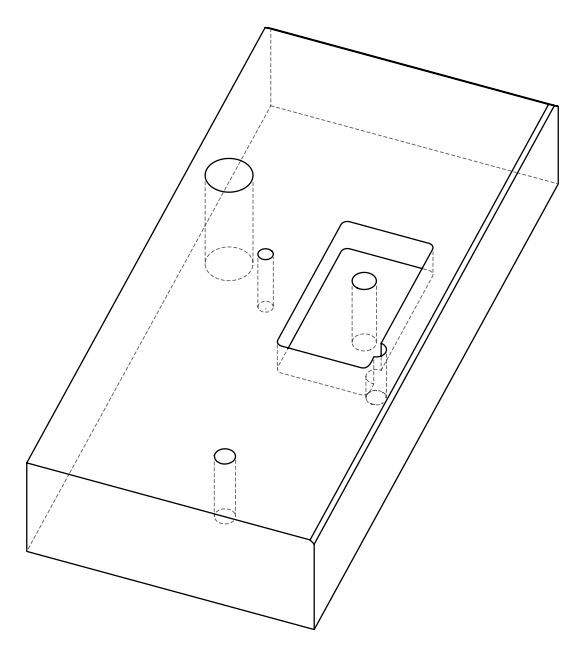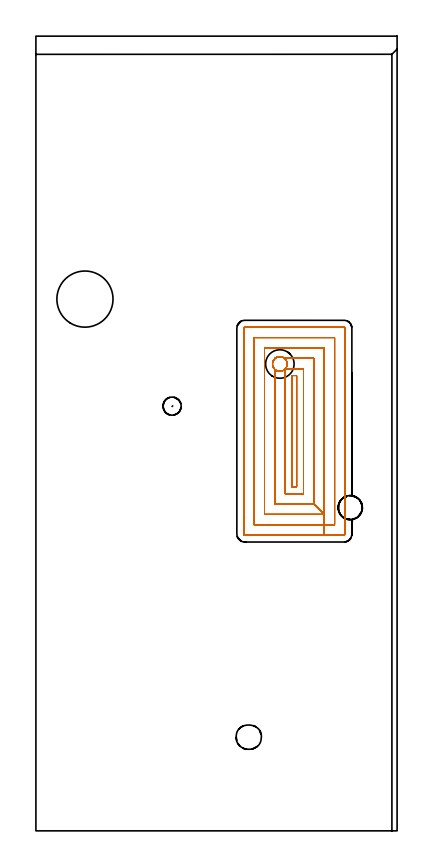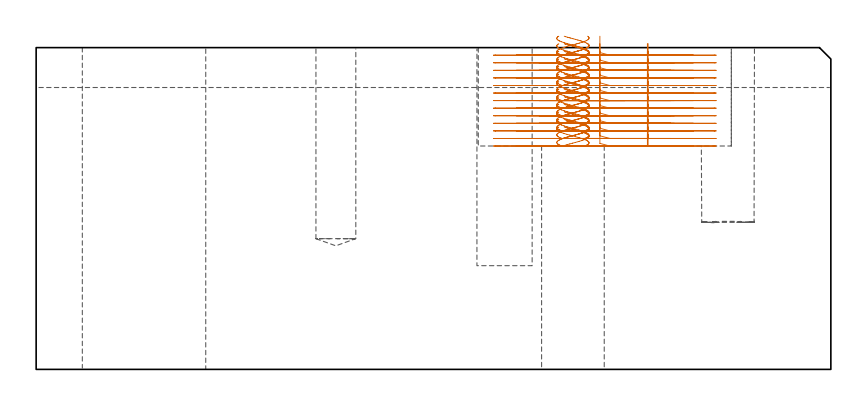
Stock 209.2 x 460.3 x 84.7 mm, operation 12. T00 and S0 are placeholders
(PLAN: 13 operations, 10 tool changes, 59.1 min)
(1 SPOT_DRILL | STEP1POCKET | NXT0321_9005460120000 | 0.03 min | 2 mm3)
(2 SPOT_DRILL_1 | STEP1POCKET_1 | NXT0321_9005460120000 | 0.03 min | 2 mm3)
(3 INDEXABLE_INSERT_DRILL_THROUGH_HOLE_FROM_SOLID | STEP1HOLE | NXT0302_004 | 0.26 min | 18067 mm3)
(4 INDEXABLE_INSERT_DRILL_THROUGH_HOLE_FROM_SOLID_1 | STEP1HOLE_1 | NXT0302_013 | 0.36 min | 29292 mm3)
(5 DRILL_TO_ENLARGE_THROUGH_HOLE | STEP1HOLE_1 | UGT0301_001 | 0.39 min | 40917 mm3)
(6 DRILL_BLIND_HOLE_INTO_CENTER | STEP1POCKET | NXT0301_076 | 0.22 min | 4384 mm3)
(7 DRILL_BLIND_HOLE_INTO_CENTER_1 | STEP1POCKET_1 | NXT0301_056 | 0.19 min | 2532 mm3)
(8 DRILL_TO_ENLARGE_BLIND_HOLE | STEP1POCKET_1 | UGT0301_374 | 0.19 min | 3546 mm3)
(9 BORE_BLIND_HOLE | STEP1POCKET_1 | UGT0332_064 | 0.19 min | 982 mm3)
(10 AREA_MILL | FG_CHAMFER_SURFACE | UGT0205_001 | 6.92 min | 11526 mm3)
(11 AREA_MILL_1 | FG_CHAMFER_SURFACE_1 | UGT0205_001 | 7.36 min | 2031 mm3)
(12 MILL_RECTANGULAR_POCKET | POCKET_RECTANGULAR_STRAIGHT | NXT0201_009 | Follow Part, ap 2, ae 75% | 42.19 min | 213229 mm3)
(13 MILL_BLIND_HOLE_FROM_SOLID_MATERIAL | STEP1POCKET_2 | UGT0201_130 | Spiral | 0.77 min | 9471 mm3)
(TOOL NXT0321_9005460120000 | NC Spot Drill, 142deg, 12mm, Carbide, Uncoated | D12 PA142 FL30 Z2)
(TOOL NXT0302_004 | Index. Insert Drill 16.5mm [880-D1650L20-05] | D16.5 PA176 FL83 Z2)
(TOOL NXT0302_013 | Index. Insert Drill 21mm [880-D2100L25-05] | D21 PA176 FL105 Z2)
(TOOL UGT0301_001 | Twist Drill 32.5 mm | D32.5 PA118 FL185 Z2)
(TOOL NXT0301_076 | Carbide Drill 10.5mm [860.1-1050-032A1-MM 2214] | D10.5 PA140 FL55 Z2)
(TOOL NXT0301_056 | Carbide Drill 8.5mm [860.1-0850-026A1-MM 2214] | D8.5 PA140 FL47 Z2)
(TOOL UGT0301_374 | Twist Drill Flat Bottom 13 mm | D13 PA180 FL101 Z2)
(TOOL UGT0332_064 | 14 mm Boring Bar Slip Fit | D14)
(TOOL UGT0205_001 | Chamfer Mill 20 x 3 x 45 deg. | D20 FL50 Z2)
(TOOL NXT0201_009 | ENDMILL 8mm [2P460-0800-NA 1630] | D8 FL26 Z6)
(TOOL UGT0201_130 | Carbide End Mill 12.0 | D12 FL15 Z4)
(OP 12 MILL_RECTANGULAR_POCKET)
G17 G21 G94 G90
T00 M6
G54
G17 G0 G90 X137.58 Y268.379 S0 M3
G43 Z94.7 H1
Z87.7
G94 G1 X137.394 Y268.729 Z87.594 F250.
X137.281 Y269. Z87.515
X137.102 Y269.732 Z87.313
X137.053 Y270.484 Z87.111
X137.136 Y271.234 Z86.909
X137.348 Y271.957 Z86.707
X137.682 Y272.632 Z86.505
X137.851 Y272.872 Z86.427
X138.306 Y273.404 Z86.239
X138.797 Y273.821 Z86.067
X138.839 Y273.857 Z86.052
X139.078 Y274.026 Z85.973
X139.746 Y274.356 Z85.774
X140.461 Y274.566 Z85.574
X141.202 Y274.65 Z85.374
X141.946 Y274.603 Z85.174
X142.232 Y274.54 Z85.096
X142.518 Y274.477 Z85.018
X142.728 Y274.41 Z84.959
X142.997 Y274.294 Z84.88
X143.602 Y273.969 Z84.696
X143.847 Y273.81 Z84.618
X144.437 Y273.274 Z84.404
X144.917 Y272.638 Z84.191
X145.27 Y271.924 Z83.977
X145.485 Y271.156 Z83.764
X145.553 Y270.362 Z83.55
X145.531 Y270.071 Z83.472
X145.457 Y269.523 Z83.324
X145.358 Y269.153 Z83.221
X145.158 Y268.632 Z83.071
X144.955 Y268.238 Z82.953
X144.531 Y267.646 Z82.758
X144.4 Y267.513 Z82.708
Y195.3 F500.
X155.
Y267.7
X144.57
G0 X145.159 Y268.634 Z87.7
G1 X145.358 Y269.153 Z87.551 F250.
X145.457 Y269.523 Z87.449
X145.531 Y270.071 Z87.3
X145.553 Y270.362 Z87.222
X145.485 Y271.156 Z87.009
X145.27 Y271.924 Z86.795
X144.917 Y272.638 Z86.581
X144.437 Y273.274 Z86.368
X143.847 Y273.81 Z86.154
X143.602 Y273.969 Z86.076
X142.997 Y274.294 Z85.892
X142.728 Y274.41 Z85.814
X142.518 Y274.477 Z85.755
X142.232 Y274.54 Z85.676
X141.946 Y274.603 Z85.598
X141.202 Y274.65 Z85.398
X140.461 Y274.566 Z85.198
X139.746 Y274.356 Z84.998
X139.078 Y274.026 Z84.799
X138.839 Y273.857 Z84.72
X138.797 Y273.821 Z84.705
X138.306 Y273.404 Z84.533
X137.851 Y272.872 Z84.345
X137.682 Y272.632 Z84.267
X137.348 Y271.957 Z84.065
X137.136 Y271.234 Z83.863
X137.053 Y270.484 Z83.661
X137.102 Y269.732 Z83.459
X137.281 Y269. Z83.257
X137.394 Y268.729 Z83.178
X137.715 Y268.125 Z82.995
X137.875 Y267.877 Z82.916
X138.185 Y267.507 Z82.786
X138.4 Y267.306 Z82.708
Y189.3 F500.
X161.
Y273.7
X143.971
G0 X139.012 Y266.832 Z87.7
G1 X139.373 Y266.611 Z87.586 F250.
X139.981 Y266.355 Z87.41
X140.313 Y266.27 Z87.318
X140.599 Y266.204 Z87.239
X141.275 Y266.148 Z87.058
X141.951 Y266.198 Z86.876
X142.61 Y266.355 Z86.694
X143.237 Y266.612 Z86.513
X143.489 Y266.763 Z86.434
X144.076 Y267.187 Z86.24
X144.531 Y267.646 Z86.067
X144.955 Y268.238 Z85.872
X145.158 Y268.632 Z85.753
X145.358 Y269.153 Z85.603
X145.457 Y269.523 Z85.501
X145.531 Y270.071 Z85.353
X145.553 Y270.362 Z85.274
X145.485 Y271.156 Z85.061
X145.27 Y271.924 Z84.847
X144.917 Y272.638 Z84.634
X144.437 Y273.274 Z84.42
X143.847 Y273.81 Z84.207
X143.602 Y273.969 Z84.128
X142.997 Y274.294 Z83.944
X142.728 Y274.41 Z83.866
X142.518 Y274.477 Z83.807
X142.232 Y274.54 Z83.728
X141.946 Y274.603 Z83.65
X141.202 Y274.65 Z83.45
X140.461 Y274.566 Z83.25
X139.746 Y274.356 Z83.051
X139.078 Y274.026 Z82.851
X138.839 Y273.857 Z82.772
X138.797 Y273.821 Z82.758
X138.655 Y273.7 Z82.708
X138.4
Y273.484
G0 X148.4 Y215.332 Z87.7
G1 Y199.3 Z83.404
X151. Z82.708
Y263.7 F500.
X148.4
Y199.3
X151.
G0 X161. Y189.3 Z85.708
G1 Z82.708 F250.
X167. Y183.3 F500.
Y279.7
X132.4
Y183.3
X167.
Y177.3
X173.
Y285.7
X126.4
Y177.3
X167.
Y171.3
X178.5
G3 X179. Y171.8 R0.5
G1 Y291.2
G3 X178.5 Y291.7 R0.5
G1 X120.9
G3 X120.4 Y291.2 R0.5
G1 Y171.8
G3 X120.9 Y171.3 R0.5
G1 X167.
X168.
G0 X137.58 Y268.379 Z85.708
G1 X137.394 Y268.729 Z85.601 F250.
X137.281 Y269. Z85.523
X137.102 Y269.732 Z85.321
X137.053 Y270.484 Z85.119
X137.136 Y271.234 Z84.917
X137.348 Y271.957 Z84.715
X137.682 Y272.632 Z84.513
X137.851 Y272.872 Z84.434
X138.306 Y273.404 Z84.247
X138.839 Y273.857 Z84.059
X139.078 Y274.026 Z83.981
X139.758 Y274.361 Z83.778
X140.485 Y274.571 Z83.575
X141.238 Y274.65 Z83.372
X141.994 Y274.596 Z83.169
X142.728 Y274.41 Z82.966
X142.997 Y274.294 Z82.888
X143.602 Y273.969 Z82.704
X143.847 Y273.81 Z82.625
X144.437 Y273.274 Z82.412
X144.917 Y272.638 Z82.198
X145.27 Y271.924 Z81.985
X145.485 Y271.156 Z81.771
X145.553 Y270.362 Z81.558
X145.531 Y270.071 Z81.479
X145.457 Y269.523 Z81.331
X145.358 Y269.153 Z81.229
X145.158 Y268.632 Z81.079
X144.955 Y268.238 Z80.961
X144.531 Y267.646 Z80.765
X144.4 Y267.513 Z80.715
Y195.3 F500.
X155.
Y267.7
X144.57
G0 X145.159 Y268.634 Z85.708
G1 X145.358 Y269.153 Z85.559 F250.
X145.457 Y269.523 Z85.456
X145.531 Y270.071 Z85.308
X145.553 Y270.362 Z85.23
X145.485 Y271.156 Z85.016
X145.27 Y271.924 Z84.803
X144.917 Y272.638 Z84.589
X144.437 Y273.274 Z84.375
X143.847 Y273.81 Z84.162
X143.602 Y273.969 Z84.084
X142.997 Y274.294 Z83.9
X142.728 Y274.41 Z83.821
X141.994 Y274.596 Z83.618
X141.238 Y274.65 Z83.415
X140.485 Y274.571 Z83.212
X139.758 Y274.361 Z83.009
X139.078 Y274.026 Z82.806
X138.839 Y273.857 Z82.728
X138.306 Y273.404 Z82.54
X137.851 Y272.872 Z82.353
X137.682 Y272.632 Z82.274
X137.348 Y271.957 Z82.072
X137.136 Y271.234 Z81.871
X137.053 Y270.484 Z81.669
X137.102 Y269.732 Z81.467
X137.281 Y269. Z81.265
X137.394 Y268.729 Z81.186
X137.715 Y268.125 Z81.003
X137.875 Y267.877 Z80.924
X138.185 Y267.507 Z80.794
X138.4 Y267.306 Z80.715
Y189.3 F500.
X161.
Y273.7
X143.971
G0 X139.011 Y266.832 Z85.708
G1 X139.373 Y266.611 Z85.594 F250.
X139.981 Y266.355 Z85.417
X140.266 Y266.282 Z85.338
X140.551 Y266.212 Z85.26
X141.238 Y266.148 Z85.075
X141.927 Y266.195 Z84.89
X142.599 Y266.351 Z84.705
X143.237 Y266.612 Z84.52
X143.489 Y266.763 Z84.442
X144.076 Y267.187 Z84.247
X144.531 Y267.646 Z84.074
X144.955 Y268.238 Z83.879
X145.158 Y268.632 Z83.76
X145.358 Y269.153 Z83.611
X145.457 Y269.523 Z83.508
X145.531 Y270.071 Z83.36
X145.553 Y270.362 Z83.282
X145.485 Y271.156 Z83.068
X145.27 Y271.924 Z82.855
X144.917 Y272.638 Z82.641
X144.437 Y273.274 Z82.428
X143.847 Y273.81 Z82.214
X143.602 Y273.969 Z82.136
X142.997 Y274.294 Z81.952
X142.728 Y274.41 Z81.873
X141.994 Y274.596 Z81.67
X141.238 Y274.65 Z81.467
X140.485 Y274.571 Z81.265
X139.758 Y274.361 Z81.062
X139.078 Y274.026 Z80.859
X138.839 Y273.857 Z80.78
X138.655 Y273.7 Z80.715
X138.4
Y273.484
G0 X148.4 Y215.332 Z85.708
G1 Y199.3 Z81.412
X151. Z80.715
Y263.7 F500.
X148.4
Y199.3
X151.
G0 X161. Y189.3 Z83.715
G1 Z80.715 F250.
X167. Y183.3 F500.
Y279.7
X132.4
Y183.3
X167.
Y177.3
X173.
Y285.7
X126.4
Y177.3
X167.
Y171.3
X178.5
G3 X179. Y171.8 R0.5
G1 Y291.2
G3 X178.5 Y291.7 R0.5
G1 X120.9
G3 X120.4 Y291.2 R0.5
G1 Y171.8
G3 X120.9 Y171.3 R0.5
G1 X167.
X168.
G0 X137.58 Y268.379 Z83.715
G1 X137.394 Y268.729 Z83.609 F250.
X137.281 Y269. Z83.53
X137.102 Y269.732 Z83.328
X137.053 Y270.484 Z83.126
X137.136 Y271.234 Z82.924
X137.348 Y271.957 Z82.723
X137.682 Y272.632 Z82.521
X137.851 Y272.872 Z82.442
X138.306 Y273.404 Z82.255
X138.839 Y273.857 Z82.067
X139.078 Y274.026 Z81.989
X139.758 Y274.361 Z81.786
X140.485 Y274.571 Z81.583
X141.238 Y274.65 Z81.38
X141.994 Y274.596 Z81.177
X142.728 Y274.41 Z80.974
X142.997 Y274.294 Z80.895
X143.602 Y273.969 Z80.711
X143.847 Y273.81 Z80.633
X144.437 Y273.274 Z80.42
X144.917 Y272.638 Z80.206
X145.27 Y271.924 Z79.992
X145.485 Y271.156 Z79.779
X145.553 Y270.362 Z79.565
X145.531 Y270.071 Z79.487
X145.457 Y269.523 Z79.339
X145.358 Y269.153 Z79.236
X145.158 Y268.632 Z79.087
X144.955 Y268.238 Z78.968
X144.531 Y267.646 Z78.773
X144.4 Y267.513 Z78.723
Y195.3 F500.
X155.
Y267.7
X144.57
G0 X145.159 Y268.634 Z83.715
G1 X145.358 Y269.153 Z83.566 F250.
X145.457 Y269.523 Z83.464
X145.531 Y270.071 Z83.316
X145.553 Y270.362 Z83.237
X145.485 Y271.156 Z83.024
X145.27 Y271.924 Z82.81
X144.917 Y272.638 Z82.597
X144.437 Y273.274 Z82.383
X143.847 Y273.81 Z82.17
X143.602 Y273.969 Z82.091
X142.997 Y274.294 Z81.907
X142.728 Y274.41 Z81.829
X141.994 Y274.596 Z81.626
X141.238 Y274.65 Z81.423
X140.485 Y274.571 Z81.22
X139.758 Y274.361 Z81.017
X139.078 Y274.026 Z80.814
X138.839 Y273.857 Z80.736
X138.306 Y273.404 Z80.548
X137.851 Y272.872 Z80.361
X137.682 Y272.632 Z80.282
X137.348 Y271.957 Z80.08
X137.136 Y271.234 Z79.878
X137.053 Y270.484 Z79.676
X137.102 Y269.732 Z79.474
X137.281 Y269. Z79.272
X137.394 Y268.729 Z79.194
X137.715 Y268.125 Z79.01
X137.875 Y267.877 Z78.931
X138.185 Y267.507 Z78.802
X138.4 Y267.306 Z78.723
Y189.3 F500.
X161.
Y273.7
X143.971
G0 X139.011 Y266.832 Z83.715
G1 X139.373 Y266.611 Z83.601 F250.
X139.981 Y266.355 Z83.425
X140.266 Y266.282 Z83.346
X140.551 Y266.212 Z83.267
X141.238 Y266.148 Z83.082
X141.927 Y266.195 Z82.898
X142.599 Y266.351 Z82.713
X143.237 Y266.612 Z82.528
X143.489 Y266.763 Z82.449
X144.076 Y267.187 Z82.255
X144.531 Y267.646 Z82.082
X144.955 Y268.238 Z81.887
X145.158 Y268.632 Z81.768
X145.358 Y269.153 Z81.619
X145.457 Y269.523 Z81.516
X145.531 Y270.071 Z81.368
X145.553 Y270.362 Z81.29
X145.485 Y271.156 Z81.076
X145.27 Y271.924 Z80.862
X144.917 Y272.638 Z80.649
X144.437 Y273.274 Z80.435
X143.847 Y273.81 Z80.222
X143.602 Y273.969 Z80.144
X142.997 Y274.294 Z79.959
X142.728 Y274.41 Z79.881
X141.994 Y274.596 Z79.678
X141.238 Y274.65 Z79.475
X140.485 Y274.571 Z79.272
X139.758 Y274.361 Z79.069
X139.078 Y274.026 Z78.866
X138.839 Y273.857 Z78.788
X138.655 Y273.7 Z78.723
X138.4
Y273.484
G0 X148.4 Y215.332 Z83.715
G1 Y199.3 Z79.42
X151. Z78.723
Y263.7 F500.
X148.4
Y199.3
X151.
G0 X161. Y189.3 Z81.723
G1 Z78.723 F250.
X167. Y183.3 F500.
Y279.7
X132.4
Y183.3
X167.
Y177.3
X173.
Y285.7
X126.4
Y177.3
X167.
Y171.3
X178.5
G3 X179. Y171.8 R0.5
G1 Y291.2
G3 X178.5 Y291.7 R0.5
G1 X120.9
G3 X120.4 Y291.2 R0.5
G1 Y171.8
G3 X120.9 Y171.3 R0.5
G1 X167.
X168.
G0 X137.58 Y268.379 Z81.723
G1 X137.394 Y268.729 Z81.617 F250.
X137.281 Y269. Z81.538
X137.102 Y269.732 Z81.336
X137.053 Y270.484 Z81.134
X137.136 Y271.234 Z80.932
X137.348 Y271.957 Z80.73
X137.682 Y272.632 Z80.528
X137.851 Y272.872 Z80.45
X138.306 Y273.404 Z80.262
X138.839 Y273.857 Z80.075
X139.078 Y274.026 Z79.996
X139.758 Y274.361 Z79.793
X140.485 Y274.571 Z79.59
X141.238 Y274.65 Z79.387
X141.994 Y274.596 Z79.185
X142.728 Y274.41 Z78.982
X142.997 Y274.294 Z78.903
X143.602 Y273.969 Z78.719
X143.847 Y273.81 Z78.641
X144.437 Y273.274 Z78.427
X144.917 Y272.638 Z78.214
X145.27 Y271.924 Z78.
X145.485 Y271.156 Z77.787
X145.553 Y270.362 Z77.573
X145.531 Y270.071 Z77.495
X145.457 Y269.523 Z77.347
X145.358 Y269.153 Z77.244
X145.158 Y268.632 Z77.095
X144.955 Y268.238 Z76.976
X144.531 Y267.646 Z76.781
X144.4 Y267.513 Z76.731
Y195.3 F500.
X155.
Y267.7
X144.57
G0 X145.159 Y268.634 Z81.723
G1 X145.358 Y269.153 Z81.574 F250.
X145.457 Y269.523 Z81.471
X145.531 Y270.071 Z81.323
X145.553 Y270.362 Z81.245
X145.485 Y271.156 Z81.031
X145.27 Y271.924 Z80.818
X144.917 Y272.638 Z80.604
X144.437 Y273.274 Z80.391
X143.847 Y273.81 Z80.177
X143.602 Y273.969 Z80.099
X142.997 Y274.294 Z79.915
X142.728 Y274.41 Z79.836
X141.994 Y274.596 Z79.634
X141.238 Y274.65 Z79.431
X140.485 Y274.571 Z79.228
X139.758 Y274.361 Z79.025
X139.078 Y274.026 Z78.822
X138.839 Y273.857 Z78.743
X138.306 Y273.404 Z78.556
X137.851 Y272.872 Z78.368
X137.682 Y272.632 Z78.29
X137.348 Y271.957 Z78.088
X137.136 Y271.234 Z77.886
X137.053 Y270.484 Z77.684
X137.102 Y269.732 Z77.482
X137.281 Y269. Z77.28
X137.394 Y268.729 Z77.201
X137.715 Y268.125 Z77.018
X137.875 Y267.877 Z76.939
X138.185 Y267.507 Z76.81
X138.4 Y267.306 Z76.731
Y189.3 F500.
X161.
Y273.7
X143.971
G0 X139.011 Y266.832 Z81.723
G1 X139.373 Y266.611 Z81.609 F250.
X139.981 Y266.355 Z81.433
X140.266 Y266.282 Z81.354
X140.551 Y266.212 Z81.275
X141.238 Y266.148 Z81.09
X141.927 Y266.195 Z80.905
X142.599 Y266.351 Z80.72
X143.237 Y266.612 Z80.535
X143.489 Y266.763 Z80.457
X144.076 Y267.187 Z80.263
X144.531 Y267.646 Z80.09
X144.955 Y268.238 Z79.894
X145.158 Y268.632 Z79.776
X145.358 Y269.153 Z79.626
X145.457 Y269.523 Z79.524
X145.531 Y270.071 Z79.375
X145.553 Y270.362 Z79.297
X145.485 Y271.156 Z79.084
X145.27 Y271.924 Z78.87
X144.917 Y272.638 Z78.657
X144.437 Y273.274 Z78.443
X143.847 Y273.81 Z78.23
X143.602 Y273.969 Z78.151
X142.997 Y274.294 Z77.967
X142.728 Y274.41 Z77.889
X141.994 Y274.596 Z77.686
X141.238 Y274.65 Z77.483
X140.485 Y274.571 Z77.28
X139.758 Y274.361 Z77.077
X139.078 Y274.026 Z76.874
X138.839 Y273.857 Z76.796
X138.655 Y273.7 Z76.731
X138.4
Y273.484
G0 X148.4 Y215.332 Z81.723
G1 Y199.3 Z77.427
X151. Z76.731
Y263.7 F500.
X148.4
Y199.3
X151.
G0 X161. Y189.3 Z79.731
G1 Z76.731 F250.
X167. Y183.3 F500.
Y279.7
X132.4
Y183.3
X167.
Y177.3
X173.
Y285.7
X126.4
Y177.3
X167.
Y171.3
X178.5
G3 X179. Y171.8 R0.5
G1 Y291.2
G3 X178.5 Y291.7 R0.5
G1 X120.9
G3 X120.4 Y291.2 R0.5
G1 Y171.8
G3 X120.9 Y171.3 R0.5
G1 X167.
X168.
G0 X137.58 Y268.379 Z79.731
G1 X137.394 Y268.729 Z79.625 F250.
X137.318 Y268.911 Z79.572
X137.259 Y269.099 Z79.519
X137.171 Y269.38 Z79.44
X137.066 Y270.046 Z79.259
X137.065 Y270.721 Z79.079
X137.17 Y271.387 Z78.898
X137.377 Y272.029 Z78.717
X137.682 Y272.631 Z78.536
X137.851 Y272.871 Z78.458
X138.309 Y273.406 Z78.269
X138.839 Y273.857 Z78.082
X139.078 Y274.026 Z78.004
X139.758 Y274.361 Z77.801
X140.485 Y274.571 Z77.598
X141.238 Y274.65 Z77.395
X141.994 Y274.596 Z77.192
X142.728 Y274.41 Z76.989
X142.997 Y274.294 Z76.911
X143.602 Y273.969 Z76.727
X143.847 Y273.81 Z76.648
X144.437 Y273.274 Z76.435
X144.917 Y272.638 Z76.221
X145.27 Y271.924 Z76.008
X145.485 Y271.156 Z75.794
X145.553 Y270.362 Z75.581
X145.531 Y270.071 Z75.503
X145.457 Y269.523 Z75.354
X145.358 Y269.153 Z75.252
X145.158 Y268.632 Z75.102
X144.955 Y268.238 Z74.984
X144.531 Y267.646 Z74.788
X144.4 Y267.513 Z74.738
Y195.3 F500.
X155.
Y267.7
X144.57
G0 X145.159 Y268.634 Z79.731
G1 X145.358 Y269.153 Z79.582 F250.
X145.457 Y269.523 Z79.479
X145.531 Y270.071 Z79.331
X145.553 Y270.362 Z79.253
X145.485 Y271.156 Z79.039
X145.27 Y271.924 Z78.826
X144.917 Y272.638 Z78.612
X144.437 Y273.274 Z78.399
X143.847 Y273.81 Z78.185
X143.602 Y273.969 Z78.107
X142.997 Y274.294 Z77.923
X142.728 Y274.41 Z77.844
X141.994 Y274.596 Z77.641
X141.238 Y274.65 Z77.438
X140.485 Y274.571 Z77.236
X139.758 Y274.361 Z77.033
X139.078 Y274.026 Z76.83
X138.839 Y273.857 Z76.751
X138.309 Y273.406 Z76.565
X137.851 Y272.871 Z76.376
X137.682 Y272.631 Z76.297
X137.377 Y272.029 Z76.117
X137.17 Y271.387 Z75.936
X137.065 Y270.721 Z75.755
X137.066 Y270.046 Z75.574
X137.171 Y269.38 Z75.393
X137.259 Y269.099 Z75.315
X137.318 Y268.911 Z75.262
X137.394 Y268.729 Z75.209
X137.715 Y268.125 Z75.026
X137.875 Y267.877 Z74.947
X138.185 Y267.507 Z74.817
X138.4 Y267.306 Z74.738
Y189.3 F500.
X161.
Y273.7
X143.971
G0 X139.009 Y266.832 Z79.731
G1 X139.479 Y266.558 Z79.585 F250.
X139.753 Y266.45 Z79.506
X140.002 Y266.35 Z79.434
X140.262 Y266.283 Z79.362
X140.547 Y266.213 Z79.284
X141.312 Y266.148 Z79.078
X142.077 Y266.22 Z78.872
X142.816 Y266.427 Z78.666
X143.083 Y266.549 Z78.588
X143.292 Y266.645 Z78.526
X143.489 Y266.763 Z78.465
X144.076 Y267.187 Z78.271
X144.531 Y267.646 Z78.097
X144.955 Y268.238 Z77.902
X145.158 Y268.632 Z77.783
X145.358 Y269.153 Z77.634
X145.457 Y269.523 Z77.531
X145.531 Y270.071 Z77.383
X145.553 Y270.362 Z77.305
X145.485 Y271.156 Z77.091
X145.27 Y271.924 Z76.878
X144.917 Y272.638 Z76.664
X144.437 Y273.274 Z76.451
X143.847 Y273.81 Z76.237
X143.602 Y273.969 Z76.159
X142.997 Y274.294 Z75.975
X142.728 Y274.41 Z75.896
X141.994 Y274.596 Z75.693
X141.238 Y274.65 Z75.491
X140.485 Y274.571 Z75.288
X139.758 Y274.361 Z75.085
X139.078 Y274.026 Z74.882
X138.839 Y273.857 Z74.803
X138.655 Y273.7 Z74.738
X138.4
Y273.484
G0 X148.4 Y215.332 Z79.731
G1 Y199.3 Z75.435
X151. Z74.738
Y263.7 F500.
X148.4
Y199.3
X151.
G0 X161. Y189.3 Z77.738
G1 Z74.738 F250.
X167. Y183.3 F500.
Y279.7
X132.4
Y183.3
X167.
Y177.3
X173.
Y285.7
X126.4
Y177.3
X167.
Y171.3
X178.5
G3 X179. Y171.8 R0.5
G1 Y291.2
G3 X178.5 Y291.7 R0.5
G1 X120.9
G3 X120.4 Y291.2 R0.5
G1 Y171.8
G3 X120.9 Y171.3 R0.5
G1 X167.
X168.
G0 X137.579 Y268.38 Z77.738
G1 X137.394 Y268.729 Z77.632 F250.
X137.32 Y268.907 Z77.581
X137.262 Y269.09 Z77.529
X137.173 Y269.37 Z77.451
X137.066 Y270.039 Z77.269
X137.065 Y270.716 Z77.088
X137.169 Y271.385 Z76.906
X137.377 Y272.029 Z76.725
X137.683 Y272.633 Z76.544
X137.852 Y272.873 Z76.465
X138.308 Y273.406 Z76.277
X138.842 Y273.859 Z76.09
X139.081 Y274.027 Z76.011
X139.721 Y274.346 Z75.819
X140.406 Y274.555 Z75.628
X141.115 Y274.647 Z75.436
X141.83 Y274.619 Z75.244
X142.118 Y274.564 Z75.166
X142.405 Y274.509 Z75.087
X142.728 Y274.41 Z74.997
X142.997 Y274.294 Z74.919
X143.602 Y273.969 Z74.734
X143.847 Y273.81 Z74.656
X144.437 Y273.274 Z74.443
X144.917 Y272.638 Z74.229
X145.27 Y271.924 Z74.016
X145.485 Y271.156 Z73.802
X145.553 Y270.362 Z73.589
X145.531 Y270.071 Z73.51
X145.457 Y269.523 Z73.362
X145.358 Y269.153 Z73.259
X145.159 Y268.634 Z73.111
X144.952 Y268.234 Z72.99
X144.531 Y267.646 Z72.796
X144.4 Y267.513 Z72.746
Y195.3 F500.
X155.
Y267.7
X144.57
G0 X145.159 Y268.635 Z77.738
G1 X145.358 Y269.153 Z77.59 F250.
X145.457 Y269.523 Z77.487
X145.531 Y270.071 Z77.339
X145.553 Y270.362 Z77.261
X145.485 Y271.156 Z77.047
X145.27 Y271.924 Z76.834
X144.917 Y272.638 Z76.62
X144.437 Y273.274 Z76.407
X143.847 Y273.81 Z76.193
X143.602 Y273.969 Z76.115
X142.997 Y274.294 Z75.931
X142.728 Y274.41 Z75.852
X142.405 Y274.509 Z75.762
X142.118 Y274.564 Z75.683
X141.83 Y274.619 Z75.605
X141.115 Y274.647 Z75.413
X140.406 Y274.555 Z75.222
X139.721 Y274.346 Z75.03
X139.081 Y274.027 Z74.838
X138.842 Y273.859 Z74.76
X138.308 Y273.406 Z74.572
X137.852 Y272.873 Z74.384
X137.683 Y272.633 Z74.306
X137.377 Y272.029 Z74.124
X137.169 Y271.385 Z73.943
X137.065 Y270.716 Z73.761
X137.066 Y270.039 Z73.58
X137.173 Y269.37 Z73.399
X137.262 Y269.09 Z73.32
X137.32 Y268.907 Z73.268
X137.394 Y268.729 Z73.217
X137.715 Y268.125 Z73.033
X137.875 Y267.877 Z72.954
X138.185 Y267.507 Z72.825
X138.4 Y267.306 Z72.746
Y189.3 F500.
X161.
Y273.7
X143.971
G0 X139.01 Y266.831 Z77.738
G1 X139.479 Y266.558 Z77.593 F250.
X139.752 Y266.45 Z77.514
X140.002 Y266.35 Z77.442
X140.262 Y266.283 Z77.37
X140.547 Y266.213 Z77.291
X141.312 Y266.148 Z77.086
X142.076 Y266.22 Z76.88
X142.815 Y266.426 Z76.675
X143.081 Y266.548 Z76.596
X143.289 Y266.644 Z76.535
X143.485 Y266.76 Z76.474
X144.077 Y267.188 Z76.278
X144.531 Y267.646 Z76.105
X144.952 Y268.234 Z75.911
X145.159 Y268.634 Z75.791
X145.358 Y269.153 Z75.642
X145.457 Y269.523 Z75.539
X145.531 Y270.071 Z75.391
X145.553 Y270.362 Z75.313
X145.485 Y271.156 Z75.099
X145.27 Y271.924 Z74.886
X144.917 Y272.638 Z74.672
X144.437 Y273.274 Z74.459
X143.847 Y273.81 Z74.245
X143.602 Y273.969 Z74.167
X142.997 Y274.294 Z73.983
X142.728 Y274.41 Z73.904
X142.405 Y274.509 Z73.814
X142.118 Y274.564 Z73.735
X141.83 Y274.619 Z73.657
X141.115 Y274.647 Z73.465
X140.406 Y274.555 Z73.274
X139.721 Y274.346 Z73.082
X139.081 Y274.027 Z72.89
X138.842 Y273.859 Z72.812
X138.655 Y273.7 Z72.746
X138.4
Y273.484
G0 X148.4 Y215.332 Z77.738
G1 Y199.3 Z73.443
X151. Z72.746
Y263.7 F500.
X148.4
Y199.3
X151.
G0 X161. Y189.3 Z75.746
G1 Z72.746 F250.
X167. Y183.3 F500.
Y279.7
X132.4
Y183.3
X167.
Y177.3
X173.
Y285.7
X126.4
Y177.3
X167.
Y171.3
X178.5
G3 X179. Y171.8 R0.5
G1 Y291.2
G3 X178.5 Y291.7 R0.5
G1 X120.9
G3 X120.4 Y291.2 R0.5
G1 Y171.8
G3 X120.9 Y171.3 R0.5
G1 X167.
X168.
G0 X137.579 Y268.38 Z75.746
G1 X137.394 Y268.729 Z75.64 F250.
X137.319 Y268.907 Z75.588
X137.261 Y269.092 Z75.537
X137.173 Y269.372 Z75.458
X137.066 Y270.04 Z75.277
X137.065 Y270.717 Z75.095
X137.169 Y271.386 Z74.914
X137.377 Y272.03 Z74.732
X137.684 Y272.634 Z74.551
X137.853 Y272.874 Z74.472
X138.305 Y273.403 Z74.286
X138.842 Y273.859 Z74.097
X139.081 Y274.027 Z74.019
X139.721 Y274.346 Z73.827
X140.406 Y274.555 Z73.635
X141.115 Y274.647 Z73.444
X141.83 Y274.619 Z73.252
X142.118 Y274.564 Z73.174
X142.405 Y274.509 Z73.095
X142.728 Y274.41 Z73.005
X142.997 Y274.294 Z72.926
X143.602 Y273.969 Z72.742
X143.847 Y273.81 Z72.664
X144.437 Y273.274 Z72.45
X144.917 Y272.638 Z72.237
X145.27 Y271.924 Z72.023
X145.485 Y271.156 Z71.81
X145.553 Y270.362 Z71.596
X145.531 Y270.071 Z71.518
X145.457 Y269.523 Z71.37
X145.358 Y269.153 Z71.267
X145.159 Y268.634 Z71.118
X144.952 Y268.234 Z70.998
X144.531 Y267.646 Z70.804
X144.4 Y267.513 Z70.754
Y195.3 F500.
X155.
Y267.7
X144.57
G0 X145.159 Y268.635 Z75.746
G1 X145.358 Y269.153 Z75.597 F250.
X145.457 Y269.523 Z75.495
X145.531 Y270.071 Z75.347
X145.553 Y270.362 Z75.268
X145.485 Y271.156 Z75.055
X145.27 Y271.924 Z74.841
X144.917 Y272.638 Z74.628
X144.437 Y273.274 Z74.414
X143.847 Y273.81 Z74.201
X143.602 Y273.969 Z74.123
X142.997 Y274.294 Z73.938
X142.728 Y274.41 Z73.86
X142.405 Y274.509 Z73.77
X142.118 Y274.564 Z73.691
X141.83 Y274.619 Z73.613
X141.115 Y274.647 Z73.421
X140.406 Y274.555 Z73.229
X139.721 Y274.346 Z73.038
X139.081 Y274.027 Z72.846
X138.842 Y273.859 Z72.767
X138.305 Y273.403 Z72.579
X137.853 Y272.874 Z72.392
X137.684 Y272.634 Z72.314
X137.377 Y272.03 Z72.132
X137.169 Y271.386 Z71.951
X137.065 Y270.717 Z71.769
X137.066 Y270.04 Z71.588
X137.173 Y269.372 Z71.407
X137.261 Y269.092 Z71.328
X137.319 Y268.907 Z71.276
X137.394 Y268.729 Z71.224
X137.715 Y268.125 Z71.041
X137.875 Y267.877 Z70.962
X138.185 Y267.507 Z70.833
X138.4 Y267.306 Z70.754
Y189.3 F500.
X161.
Y273.7
X143.971
G0 X139.011 Y266.833 Z75.746
G1 X139.373 Y266.611 Z75.632 F250.
X139.981 Y266.355 Z75.456
X140.266 Y266.282 Z75.377
X140.551 Y266.212 Z75.298
X141.314 Y266.148 Z75.093
X142.077 Y266.22 Z74.888
X142.815 Y266.426 Z74.682
X143.081 Y266.548 Z74.604
X143.289 Y266.644 Z74.543
X143.485 Y266.76 Z74.481
X144.077 Y267.188 Z74.286
X144.531 Y267.646 Z74.113
X144.952 Y268.234 Z73.919
X145.159 Y268.634 Z73.798
X145.358 Y269.153 Z73.649
X145.457 Y269.523 Z73.547
X145.531 Y270.071 Z73.399
X145.553 Y270.362 Z73.32
X145.485 Y271.156 Z73.107
X145.27 Y271.924 Z72.893
X144.917 Y272.638 Z72.68
X144.437 Y273.274 Z72.466
X143.847 Y273.81 Z72.253
X143.602 Y273.969 Z72.175
X142.997 Y274.294 Z71.99
X142.728 Y274.41 Z71.912
X142.405 Y274.509 Z71.822
X142.118 Y274.564 Z71.743
X141.83 Y274.619 Z71.665
X141.115 Y274.647 Z71.473
X140.406 Y274.555 Z71.281
X139.721 Y274.346 Z71.09
X139.081 Y274.027 Z70.898
X138.842 Y273.859 Z70.819
X138.655 Y273.7 Z70.754
X138.4
Y273.484
G0 X148.4 Y215.332 Z75.746
G1 Y199.3 Z71.45
X151. Z70.754
Y263.7 F500.
X148.4
Y199.3
X151.
G0 X161. Y189.3 Z73.754
G1 Z70.754 F250.
X167. Y183.3 F500.
Y279.7
X132.4
Y183.3
X167.
Y177.3
X173.
Y285.7
X126.4
Y177.3
X167.
Y171.3
X178.5
G3 X179. Y171.8 R0.5
G1 Y291.2
G3 X178.5 Y291.7 R0.5
G1 X120.9
G3 X120.4 Y291.2 R0.5
G1 Y171.8
G3 X120.9 Y171.3 R0.5
G1 X167.
X168.
G0 X137.58 Y268.379 Z73.754
G1 X137.394 Y268.729 Z73.648 F250.
X137.281 Y269. Z73.569
X137.102 Y269.732 Z73.367
X137.053 Y270.484 Z73.165
X137.136 Y271.234 Z72.963
X137.348 Y271.957 Z72.761
X137.682 Y272.632 Z72.559
X137.851 Y272.872 Z72.48
X138.306 Y273.404 Z72.293
X138.839 Y273.857 Z72.106
X139.078 Y274.026 Z72.027
X139.758 Y274.361 Z71.824
X140.485 Y274.571 Z71.621
X141.238 Y274.65 Z71.418
X141.994 Y274.596 Z71.215
X142.728 Y274.41 Z71.012
X142.997 Y274.294 Z70.934
X143.602 Y273.969 Z70.75
X143.847 Y273.81 Z70.672
X144.437 Y273.274 Z70.458
X144.917 Y272.638 Z70.244
X145.27 Y271.924 Z70.031
X145.485 Y271.156 Z69.817
X145.553 Y270.362 Z69.604
X145.531 Y270.071 Z69.526
X145.457 Y269.523 Z69.377
X145.358 Y269.153 Z69.275
X145.158 Y268.632 Z69.125
X144.955 Y268.238 Z69.007
X144.531 Y267.646 Z68.811
X144.4 Y267.513 Z68.762
Y195.3 F500.
X155.
Y267.7
X144.57
G0 X145.159 Y268.634 Z73.754
G1 X145.358 Y269.153 Z73.605 F250.
X145.457 Y269.523 Z73.502
X145.531 Y270.071 Z73.354
X145.553 Y270.362 Z73.276
X145.485 Y271.156 Z73.062
X145.27 Y271.924 Z72.849
X144.917 Y272.638 Z72.635
X144.437 Y273.274 Z72.422
X143.847 Y273.81 Z72.208
X143.602 Y273.969 Z72.13
X142.997 Y274.294 Z71.946
X142.728 Y274.41 Z71.867
X141.994 Y274.596 Z71.664
X141.238 Y274.65 Z71.461
X140.485 Y274.571 Z71.258
X139.758 Y274.361 Z71.056
X139.078 Y274.026 Z70.853
X138.839 Y273.857 Z70.774
X138.306 Y273.404 Z70.587
X137.851 Y272.872 Z70.399
X137.682 Y272.632 Z70.321
X137.348 Y271.957 Z70.119
X137.136 Y271.234 Z69.917
X137.053 Y270.484 Z69.715
X137.102 Y269.732 Z69.513
X137.281 Y269. Z69.311
X137.394 Y268.729 Z69.232
X137.715 Y268.125 Z69.049
X137.875 Y267.877 Z68.97
X138.185 Y267.507 Z68.84
X138.4 Y267.306 Z68.762
Y189.3 F500.
X161.
Y273.7
X143.971
G0 X139.011 Y266.832 Z73.754
G1 X139.373 Y266.611 Z73.64 F250.
X139.981 Y266.355 Z73.463
X140.266 Y266.282 Z73.384
X140.551 Y266.212 Z73.306
X141.238 Y266.148 Z73.121
X141.927 Y266.195 Z72.936
X142.599 Y266.351 Z72.751
X143.237 Y266.612 Z72.566
X143.489 Y266.763 Z72.488
X144.076 Y267.187 Z72.294
X144.531 Y267.646 Z72.12
X144.955 Y268.238 Z71.925
X145.158 Y268.632 Z71.807
X145.358 Y269.153 Z71.657
X145.457 Y269.523 Z71.554
X145.531 Y270.071 Z71.406
X145.553 Y270.362 Z71.328
X145.485 Y271.156 Z71.114
X145.27 Y271.924 Z70.901
X144.917 Y272.638 Z70.687
X144.437 Y273.274 Z70.474
X143.847 Y273.81 Z70.26
X143.602 Y273.969 Z70.182
X142.997 Y274.294 Z69.998
X142.728 Y274.41 Z69.92
X141.994 Y274.596 Z69.717
X141.238 Y274.65 Z69.514
X140.485 Y274.571 Z69.311
X139.758 Y274.361 Z69.108
X139.078 Y274.026 Z68.905
X138.839 Y273.857 Z68.826
X138.655 Y273.7 Z68.762
X138.4
Y273.484
G0 X148.4 Y215.332 Z73.754
G1 Y199.3 Z69.458
X151. Z68.762
Y263.7 F500.
X148.4
Y199.3
X151.
G0 X161. Y189.3 Z71.762
G1 Z68.762 F250.
X167. Y183.3 F500.
Y279.7
X132.4
Y183.3
X167.
Y177.3
X173.
Y285.7
X126.4
Y177.3
X167.
Y171.3
X178.5
G3 X179. Y171.8 R0.5
G1 Y291.2
G3 X178.5 Y291.7 R0.5
G1 X120.9
G3 X120.4 Y291.2 R0.5
G1 Y171.8
G3 X120.9 Y171.3 R0.5
G1 X167.
X168.
G0 X137.58 Y268.379 Z71.762
G1 X137.394 Y268.729 Z71.655 F250.
X137.281 Y269. Z71.577
X137.102 Y269.732 Z71.375
X137.053 Y270.484 Z71.173
X137.136 Y271.234 Z70.971
X137.348 Y271.957 Z70.769
X137.682 Y272.632 Z70.567
X137.851 Y272.872 Z70.488
X138.306 Y273.404 Z70.301
X138.839 Y273.857 Z70.113
X139.078 Y274.026 Z70.035
X139.758 Y274.361 Z69.832
X140.485 Y274.571 Z69.629
X141.238 Y274.65 Z69.426
X141.994 Y274.596 Z69.223
X142.728 Y274.41 Z69.02
X142.997 Y274.294 Z68.942
X143.602 Y273.969 Z68.757
X143.847 Y273.81 Z68.679
X144.437 Y273.274 Z68.466
X144.917 Y272.638 Z68.252
X145.27 Y271.924 Z68.039
X145.485 Y271.156 Z67.825
X145.553 Y270.362 Z67.612
X145.531 Y270.071 Z67.533
X145.457 Y269.523 Z67.385
X145.358 Y269.153 Z67.283
X145.158 Y268.632 Z67.133
X144.955 Y268.238 Z67.014
X144.531 Y267.646 Z66.819
X144.4 Y267.513 Z66.769
Y195.3 F500.
X155.
Y267.7
X144.57
G0 X145.159 Y268.634 Z71.762
G1 X145.358 Y269.153 Z71.612 F250.
X145.457 Y269.523 Z71.51
X145.531 Y270.071 Z71.362
X145.553 Y270.362 Z71.283
X145.485 Y271.156 Z71.07
X145.27 Y271.924 Z70.856
X144.917 Y272.638 Z70.643
X144.437 Y273.274 Z70.429
X143.847 Y273.81 Z70.216
X143.602 Y273.969 Z70.138
X142.997 Y274.294 Z69.953
X142.728 Y274.41 Z69.875
X141.994 Y274.596 Z69.672
X141.238 Y274.65 Z69.469
X140.485 Y274.571 Z69.266
X139.758 Y274.361 Z69.063
X139.078 Y274.026 Z68.86
X138.839 Y273.857 Z68.782
X138.306 Y273.404 Z68.594
X137.851 Y272.872 Z68.407
X137.682 Y272.632 Z68.328
X137.348 Y271.957 Z68.126
X137.136 Y271.234 Z67.924
X137.053 Y270.484 Z67.722
X137.102 Y269.732 Z67.521
X137.281 Y269. Z67.319
X137.394 Y268.729 Z67.24
X137.715 Y268.125 Z67.056
X137.875 Y267.877 Z66.978
X138.185 Y267.507 Z66.848
X138.4 Y267.306 Z66.769
Y189.3 F500.
X161.
Y273.7
X143.971
G0 X139.011 Y266.832 Z71.762
G1 X139.373 Y266.611 Z71.648 F250.
X139.981 Y266.355 Z71.471
X140.266 Y266.282 Z71.392
X140.551 Y266.212 Z71.314
X141.238 Y266.148 Z71.129
X141.927 Y266.195 Z70.944
X142.599 Y266.351 Z70.759
X143.237 Y266.612 Z70.574
X143.489 Y266.763 Z70.495
X144.076 Y267.187 Z70.301
X144.531 Y267.646 Z70.128
X144.955 Y268.238 Z69.933
X145.158 Y268.632 Z69.814
X145.358 Y269.153 Z69.665
X145.457 Y269.523 Z69.562
X145.531 Y270.071 Z69.414
X145.553 Y270.362 Z69.336
X145.485 Y271.156 Z69.122
X145.27 Y271.924 Z68.909
X144.917 Y272.638 Z68.695
X144.437 Y273.274 Z68.482
X143.847 Y273.81 Z68.268
X143.602 Y273.969 Z68.19
X142.997 Y274.294 Z68.006
X142.728 Y274.41 Z67.927
X141.994 Y274.596 Z67.724
X141.238 Y274.65 Z67.521
X140.485 Y274.571 Z67.318
X139.758 Y274.361 Z67.115
X139.078 Y274.026 Z66.913
X138.839 Y273.857 Z66.834
X138.655 Y273.7 Z66.769
X138.4
Y273.484
G0 X148.4 Y215.332 Z71.762
G1 Y199.3 Z67.466
X151. Z66.769
Y263.7 F500.
X148.4
Y199.3
X151.
G0 X161. Y189.3 Z69.769
G1 Z66.769 F250.
X167. Y183.3 F500.
Y279.7
X132.4
Y183.3
X167.
Y177.3
X173.
Y285.7
X126.4
Y177.3
X167.
Y171.3
X178.5
G3 X179. Y171.8 R0.5
G1 Y291.2
G3 X178.5 Y291.7 R0.5
G1 X120.9
G3 X120.4 Y291.2 R0.5
G1 Y171.8
G3 X120.9 Y171.3 R0.5
G1 X167.
X168.
G0 X137.58 Y268.379 Z69.769
G1 X137.394 Y268.729 Z69.663 F250.
X137.281 Y269. Z69.584
X137.102 Y269.732 Z69.382
X137.053 Y270.484 Z69.18
X137.136 Y271.234 Z68.978
X137.348 Y271.957 Z68.776
X137.682 Y272.632 Z68.575
X137.851 Y272.872 Z68.496
X138.306 Y273.404 Z68.308
X138.839 Y273.857 Z68.121
X139.078 Y274.026 Z68.042
X139.758 Y274.361 Z67.84
X140.485 Y274.571 Z67.637
X141.238 Y274.65 Z67.434
X141.994 Y274.596 Z67.231
X142.728 Y274.41 Z67.028
X142.997 Y274.294 Z66.949
X143.602 Y273.969 Z66.765
X143.847 Y273.81 Z66.687
X144.437 Y273.274 Z66.473
X144.917 Y272.638 Z66.26
X145.27 Y271.924 Z66.046
X145.485 Y271.156 Z65.833
X145.553 Y270.362 Z65.619
X145.531 Y270.071 Z65.541
X145.457 Y269.523 Z65.393
X145.358 Y269.153 Z65.29
X145.158 Y268.632 Z65.141
X144.955 Y268.238 Z65.022
X144.531 Y267.646 Z64.827
X144.4 Y267.513 Z64.777
Y195.3 F500.
X155.
Y267.7
X144.57
G0 X145.159 Y268.634 Z69.769
G1 X145.358 Y269.153 Z69.62 F250.
X145.457 Y269.523 Z69.518
X145.531 Y270.071 Z69.369
X145.553 Y270.362 Z69.291
X145.485 Y271.156 Z69.078
X145.27 Y271.924 Z68.864
X144.917 Y272.638 Z68.651
X144.437 Y273.274 Z68.437
X143.847 Y273.81 Z68.224
X143.602 Y273.969 Z68.145
X142.997 Y274.294 Z67.961
X142.728 Y274.41 Z67.883
X141.994 Y274.596 Z67.68
X141.238 Y274.65 Z67.477
X140.485 Y274.571 Z67.274
X139.758 Y274.361 Z67.071
X139.078 Y274.026 Z66.868
X138.839 Y273.857 Z66.79
X138.306 Y273.404 Z66.602
X137.851 Y272.872 Z66.415
X137.682 Y272.632 Z66.336
X137.348 Y271.957 Z66.134
X137.136 Y271.234 Z65.932
X137.053 Y270.484 Z65.73
X137.102 Y269.732 Z65.528
X137.281 Y269. Z65.326
X137.394 Y268.729 Z65.248
X137.715 Y268.125 Z65.064
X137.875 Y267.877 Z64.985
X138.185 Y267.507 Z64.856
X138.4 Y267.306 Z64.777
Y189.3 F500.
X161.
Y273.7
X143.971
G0 X139.011 Y266.832 Z69.769
G1 X139.373 Y266.611 Z69.655 F250.
X139.981 Y266.355 Z69.479
X140.266 Y266.282 Z69.4
X140.551 Y266.212 Z69.321
X141.238 Y266.148 Z69.136
X141.927 Y266.195 Z68.951
X142.599 Y266.351 Z68.767
X143.237 Y266.612 Z68.582
X143.489 Y266.763 Z68.503
X144.076 Y267.187 Z68.309
X144.531 Y267.646 Z68.136
X144.955 Y268.238 Z67.941
X145.158 Y268.632 Z67.822
X145.358 Y269.153 Z67.672
X145.457 Y269.523 Z67.57
X145.531 Y270.071 Z67.422
X145.553 Y270.362 Z67.343
X145.485 Y271.156 Z67.13
X145.27 Y271.924 Z66.916
X144.917 Y272.638 Z66.703
X144.437 Y273.274 Z66.489
X143.847 Y273.81 Z66.276
X143.602 Y273.969 Z66.198
X142.997 Y274.294 Z66.013
X142.728 Y274.41 Z65.935
X141.994 Y274.596 Z65.732
X141.238 Y274.65 Z65.529
X140.485 Y274.571 Z65.326
X139.758 Y274.361 Z65.123
X139.078 Y274.026 Z64.92
X138.839 Y273.857 Z64.842
X138.655 Y273.7 Z64.777
X138.4
Y273.484
G0 X148.4 Y215.332 Z69.769
G1 Y199.3 Z65.474
X151. Z64.777
Y263.7 F500.
X148.4
Y199.3
X151.
G0 X161. Y189.3 Z67.777
G1 Z64.777 F250.
X167. Y183.3 F500.
Y279.7
X132.4
Y183.3
X167.
Y177.3
X173.
Y285.7
X126.4
Y177.3
X167.
Y171.3
X178.5
G3 X179. Y171.8 R0.5
G1 Y291.2
G3 X178.5 Y291.7 R0.5
G1 X120.9
G3 X120.4 Y291.2 R0.5
G1 Y171.8
G3 X120.9 Y171.3 R0.5
G1 X167.
X168.
G0 X137.58 Y268.379 Z67.777
G1 X137.394 Y268.729 Z67.671 F250.
X137.281 Y269. Z67.592
X137.102 Y269.732 Z67.39
X137.053 Y270.484 Z67.188
X137.136 Y271.234 Z66.986
X137.348 Y271.957 Z66.784
X137.682 Y272.632 Z66.582
X137.851 Y272.872 Z66.504
X138.306 Y273.404 Z66.316
X138.839 Y273.857 Z66.129
X139.078 Y274.026 Z66.05
X139.758 Y274.361 Z65.847
X140.485 Y274.571 Z65.644
X141.238 Y274.65 Z65.441
X141.994 Y274.596 Z65.238
X142.728 Y274.41 Z65.035
X142.997 Y274.294 Z64.957
X143.602 Y273.969 Z64.773
X143.847 Y273.81 Z64.695
X144.437 Y273.274 Z64.481
X144.917 Y272.638 Z64.268
X145.27 Y271.924 Z64.054
X145.485 Y271.156 Z63.841
X145.553 Y270.362 Z63.627
X145.531 Y270.071 Z63.549
X145.457 Y269.523 Z63.401
X145.358 Y269.153 Z63.298
X145.158 Y268.632 Z63.148
X144.955 Y268.238 Z63.03
X144.531 Y267.646 Z62.835
X144.4 Y267.513 Z62.785
Y195.3 F500.
X155.
Y267.7
X144.57
G0 X145.159 Y268.634 Z67.777
G1 X145.358 Y269.153 Z67.628 F250.
X145.457 Y269.523 Z67.525
X145.531 Y270.071 Z67.377
X145.553 Y270.362 Z67.299
X145.485 Y271.156 Z67.085
X145.27 Y271.924 Z66.872
X144.917 Y272.638 Z66.658
X144.437 Y273.274 Z66.445
X143.847 Y273.81 Z66.231
X143.602 Y273.969 Z66.153
X142.997 Y274.294 Z65.969
X142.728 Y274.41 Z65.89
X141.994 Y274.596 Z65.687
X141.238 Y274.65 Z65.485
X140.485 Y274.571 Z65.282
X139.758 Y274.361 Z65.079
X139.078 Y274.026 Z64.876
X138.839 Y273.857 Z64.797
X138.306 Y273.404 Z64.61
X137.851 Y272.872 Z64.422
X137.682 Y272.632 Z64.344
X137.348 Y271.957 Z64.142
X137.136 Y271.234 Z63.94
X137.053 Y270.484 Z63.738
X137.102 Y269.732 Z63.536
X137.281 Y269. Z63.334
X137.394 Y268.729 Z63.255
X137.715 Y268.125 Z63.072
X137.875 Y267.877 Z62.993
X138.185 Y267.507 Z62.863
X138.4 Y267.306 Z62.785
Y189.3 F500.
X161.
Y273.7
X143.971
G0 X139.011 Y266.832 Z67.777
G1 X139.373 Y266.611 Z67.663 F250.
X139.981 Y266.355 Z67.486
X140.266 Y266.282 Z67.408
X140.551 Y266.212 Z67.329
X141.238 Y266.148 Z67.144
X141.927 Y266.195 Z66.959
X142.599 Y266.351 Z66.774
X143.237 Y266.612 Z66.589
X143.489 Y266.763 Z66.511
X144.076 Y267.187 Z66.317
X144.531 Y267.646 Z66.144
X144.955 Y268.238 Z65.948
X145.158 Y268.632 Z65.83
X145.358 Y269.153 Z65.68
X145.457 Y269.523 Z65.578
X145.531 Y270.071 Z65.429
X145.553 Y270.362 Z65.351
X145.485 Y271.156 Z65.138
X145.27 Y271.924 Z64.924
X144.917 Y272.638 Z64.711
X144.437 Y273.274 Z64.497
X143.847 Y273.81 Z64.284
X143.602 Y273.969 Z64.205
X142.997 Y274.294 Z64.021
X142.728 Y274.41 Z63.943
X141.994 Y274.596 Z63.74
X141.238 Y274.65 Z63.537
X140.485 Y274.571 Z63.334
X139.758 Y274.361 Z63.131
X139.078 Y274.026 Z62.928
X138.839 Y273.857 Z62.849
X138.655 Y273.7 Z62.785
X138.4
Y273.484
G0 X148.4 Y215.332 Z67.777
G1 Y199.3 Z63.481
X151. Z62.785
Y263.7 F500.
X148.4
Y199.3
X151.
G0 X161. Y189.3 Z65.785
G1 Z62.785 F250.
X167. Y183.3 F500.
Y279.7
X132.4
Y183.3
X167.
Y177.3
X173.
Y285.7
X126.4
Y177.3
X167.
Y171.3
X178.5
G3 X179. Y171.8 R0.5
G1 Y291.2
G3 X178.5 Y291.7 R0.5
G1 X120.9
G3 X120.4 Y291.2 R0.5
G1 Y171.8
G3 X120.9 Y171.3 R0.5
G1 X167.
X168.
G0 X137.58 Y268.379 Z65.785
G1 X137.394 Y268.729 Z65.678 F250.
X137.319 Y268.909 Z65.626
X137.26 Y269.095 Z65.574
X137.172 Y269.375 Z65.495
X137.066 Y270.043 Z65.314
X137.065 Y270.718 Z65.133
X137.169 Y271.385 Z64.952
X137.376 Y272.028 Z64.771
X137.681 Y272.631 Z64.59
X137.851 Y272.871 Z64.512
X138.31 Y273.407 Z64.322
X138.839 Y273.857 Z64.136
X139.078 Y274.026 Z64.058
X139.758 Y274.361 Z63.855
X140.485 Y274.571 Z63.652
X141.238 Y274.65 Z63.449
X141.994 Y274.596 Z63.246
X142.728 Y274.41 Z63.043
X142.997 Y274.294 Z62.965
X143.602 Y273.969 Z62.781
X143.847 Y273.81 Z62.702
X144.437 Y273.274 Z62.489
X144.917 Y272.638 Z62.275
X145.27 Y271.924 Z62.062
X145.485 Y271.156 Z61.848
X145.553 Y270.362 Z61.635
X145.531 Y270.071 Z61.556
X145.457 Y269.523 Z61.408
X145.358 Y269.153 Z61.306
X145.158 Y268.632 Z61.156
X144.955 Y268.238 Z61.038
X144.531 Y267.646 Z60.842
X144.4 Y267.513 Z60.792
Y195.3 F500.
X155.
Y267.7
X144.57
G0 X145.159 Y268.634 Z65.785
G1 X145.358 Y269.153 Z65.636 F250.
X145.457 Y269.523 Z65.533
X145.531 Y270.071 Z65.385
X145.553 Y270.362 Z65.307
X145.485 Y271.156 Z65.093
X145.27 Y271.924 Z64.88
X144.917 Y272.638 Z64.666
X144.437 Y273.274 Z64.453
X143.847 Y273.81 Z64.239
X143.602 Y273.969 Z64.161
X142.997 Y274.294 Z63.977
X142.728 Y274.41 Z63.898
X141.994 Y274.596 Z63.695
X141.238 Y274.65 Z63.492
X140.485 Y274.571 Z63.289
X139.758 Y274.361 Z63.086
X139.078 Y274.026 Z62.884
X138.839 Y273.857 Z62.805
X138.31 Y273.407 Z62.619
X137.851 Y272.871 Z62.43
X137.681 Y272.631 Z62.351
X137.376 Y272.028 Z62.17
X137.169 Y271.385 Z61.989
X137.065 Y270.718 Z61.808
X137.066 Y270.043 Z61.627
X137.172 Y269.375 Z61.446
X137.26 Y269.095 Z61.368
X137.319 Y268.909 Z61.315
X137.394 Y268.729 Z61.263
X137.715 Y268.125 Z61.08
X137.875 Y267.877 Z61.001
X138.185 Y267.507 Z60.871
X138.4 Y267.306 Z60.792
Y189.3 F500.
X161.
Y273.7
X143.971
G0 X139.009 Y266.832 Z65.785
G1 X139.479 Y266.558 Z65.639 F250.
X139.752 Y266.45 Z65.56
X140.001 Y266.351 Z65.488
X140.261 Y266.283 Z65.417
X140.546 Y266.213 Z65.338
X141.311 Y266.148 Z65.132
X142.076 Y266.22 Z64.926
X142.816 Y266.427 Z64.72
X143.082 Y266.549 Z64.642
X143.291 Y266.645 Z64.58
X143.489 Y266.763 Z64.519
X144.076 Y267.187 Z64.324
X144.531 Y267.646 Z64.151
X144.955 Y268.238 Z63.956
X145.158 Y268.632 Z63.837
X145.358 Y269.153 Z63.688
X145.457 Y269.523 Z63.585
X145.531 Y270.071 Z63.437
X145.553 Y270.362 Z63.359
X145.485 Y271.156 Z63.145
X145.27 Y271.924 Z62.932
X144.917 Y272.638 Z62.718
X144.437 Y273.274 Z62.505
X143.847 Y273.81 Z62.291
X143.602 Y273.969 Z62.213
X142.997 Y274.294 Z62.029
X142.728 Y274.41 Z61.95
X141.994 Y274.596 Z61.747
X141.238 Y274.65 Z61.544
X140.485 Y274.571 Z61.342
X139.758 Y274.361 Z61.139
X139.078 Y274.026 Z60.936
X138.839 Y273.857 Z60.857
X138.655 Y273.7 Z60.792
X138.4
Y273.484
G0 X148.4 Y215.332 Z65.785
G1 Y199.3 Z61.489
X151. Z60.792
Y263.7 F500.
X148.4
Y199.3
X151.
G0 X161. Y189.3 Z63.792
G1 Z60.792 F250.
X167. Y183.3 F500.
Y279.7
X132.4
Y183.3
X167.
Y177.3
X173.
Y285.7
X126.4
Y177.3
X167.
Y171.3
X178.5
G3 X179. Y171.8 R0.5
G1 Y291.2
G3 X178.5 Y291.7 R0.5
G1 X120.9
G3 X120.4 Y291.2 R0.5
G1 Y171.8
G3 X120.9 Y171.3 R0.5
G1 X167.
X168.
G0 X137.579 Y268.381 Z63.792
G1 X137.395 Y268.726 Z63.687 F250.
X137.32 Y268.906 Z63.635
X137.262 Y269.091 Z63.583
X137.173 Y269.371 Z63.505
X137.066 Y270.039 Z63.323
X137.065 Y270.715 Z63.142
X137.169 Y271.384 Z62.961
X137.376 Y272.027 Z62.78
X137.681 Y272.631 Z62.598
X137.851 Y272.871 Z62.52
X138.31 Y273.407 Z62.331
X138.84 Y273.857 Z62.144
X139.079 Y274.026 Z62.066
X139.756 Y274.36 Z61.863
X140.482 Y274.57 Z61.661
X141.233 Y274.65 Z61.459
X141.986 Y274.597 Z61.256
X142.719 Y274.413 Z61.054
X142.996 Y274.295 Z60.973
X143.606 Y273.966 Z60.787
X143.851 Y273.807 Z60.709
X144.364 Y273.352 Z60.526
X144.797 Y272.821 Z60.342
X145.14 Y272.228 Z60.158
X145.247 Y271.957 Z60.08
X145.354 Y271.685 Z60.002
X145.506 Y271.031 Z59.822
X145.553 Y270.362 Z59.642
X145.531 Y270.071 Z59.564
X145.457 Y269.523 Z59.416
X145.358 Y269.153 Z59.313
X145.215 Y268.781 Z59.207
X145.158 Y268.632 Z59.164
X144.955 Y268.238 Z59.045
X144.531 Y267.646 Z58.85
X144.4 Y267.513 Z58.8
Y195.3 F500.
X155.
Y267.7
X144.57
G0 X145.16 Y268.636 Z63.792
G1 X145.215 Y268.781 Z63.751 F250.
X145.358 Y269.153 Z63.644
X145.457 Y269.523 Z63.541
X145.531 Y270.071 Z63.393
X145.553 Y270.362 Z63.315
X145.506 Y271.031 Z63.135
X145.354 Y271.685 Z62.955
X145.247 Y271.957 Z62.877
X145.14 Y272.228 Z62.799
X144.797 Y272.821 Z62.615
X144.364 Y273.352 Z62.432
X143.851 Y273.807 Z62.248
X143.606 Y273.966 Z62.17
X142.988 Y274.298 Z61.982
X142.719 Y274.413 Z61.903
X141.986 Y274.597 Z61.701
X141.233 Y274.65 Z61.499
X140.482 Y274.57 Z61.296
X139.756 Y274.36 Z61.094
X139.079 Y274.026 Z60.891
X138.84 Y273.857 Z60.813
X138.31 Y273.407 Z60.627
X137.851 Y272.871 Z60.438
X137.681 Y272.631 Z60.359
X137.376 Y272.027 Z60.178
X137.169 Y271.384 Z59.996
X137.065 Y270.715 Z59.815
X137.066 Y270.039 Z59.634
X137.173 Y269.371 Z59.453
X137.262 Y269.091 Z59.374
X137.32 Y268.906 Z59.322
X137.395 Y268.726 Z59.27
X137.715 Y268.125 Z59.087
X137.875 Y267.877 Z59.008
X138.185 Y267.507 Z58.879
X138.4 Y267.306 Z58.8
Y189.3 F500.
X161.
Y273.7
X143.971
G0 X139.011 Y266.829 Z63.792
G1 X139.532 Y266.534 Z63.632 F250.
X139.807 Y266.429 Z63.553
X140.03 Y266.343 Z63.489
X140.261 Y266.283 Z63.425
X140.546 Y266.213 Z63.347
X141.039 Y266.155 Z63.213
X141.333 Y266.158 Z63.135
X141.626 Y266.161 Z63.056
X142.181 Y266.241 Z62.906
X142.721 Y266.392 Z62.756
X143.236 Y266.612 Z62.605
X143.488 Y266.762 Z62.527
X144.076 Y267.187 Z62.332
X144.531 Y267.646 Z62.159
X144.955 Y268.238 Z61.964
X145.158 Y268.632 Z61.845
X145.215 Y268.781 Z61.803
X145.358 Y269.153 Z61.696
X145.457 Y269.523 Z61.593
X145.531 Y270.071 Z61.445
X145.553 Y270.362 Z61.367
X145.506 Y271.031 Z61.187
X145.354 Y271.685 Z61.007
X145.247 Y271.957 Z60.929
X145.14 Y272.228 Z60.851
X144.797 Y272.821 Z60.667
X144.364 Y273.352 Z60.484
X143.851 Y273.807 Z60.3
X143.606 Y273.966 Z60.222
X142.988 Y274.298 Z60.034
X142.719 Y274.413 Z59.955
X141.986 Y274.597 Z59.753
X141.233 Y274.65 Z59.551
X140.482 Y274.57 Z59.348
X139.756 Y274.36 Z59.146
X139.079 Y274.026 Z58.943
X138.84 Y273.857 Z58.865
X138.655 Y273.7 Z58.8
X138.4
Y273.484
G0 X148.4 Y215.332 Z63.792
G1 Y199.3 Z59.497
X151. Z58.8
Y263.7 F500.
X148.4
Y199.3
X151.
G0 X161. Y189.3 Z61.8
G1 Z58.8 F250.
X167. Y183.3 F500.
Y279.7
X132.4
Y183.3
X167.
Y177.3
X173.
Y285.7
X126.4
Y177.3
X167.
Y171.3
X178.5
G3 X179. Y171.8 R0.5
G1 Y291.2
G3 X178.5 Y291.7 R0.5
G1 X120.9
G3 X120.4 Y291.2 R0.5
G1 Y171.8
G3 X120.9 Y171.3 R0.5
G1 X167.
X168.
G0 Z94.7
M5
M2
